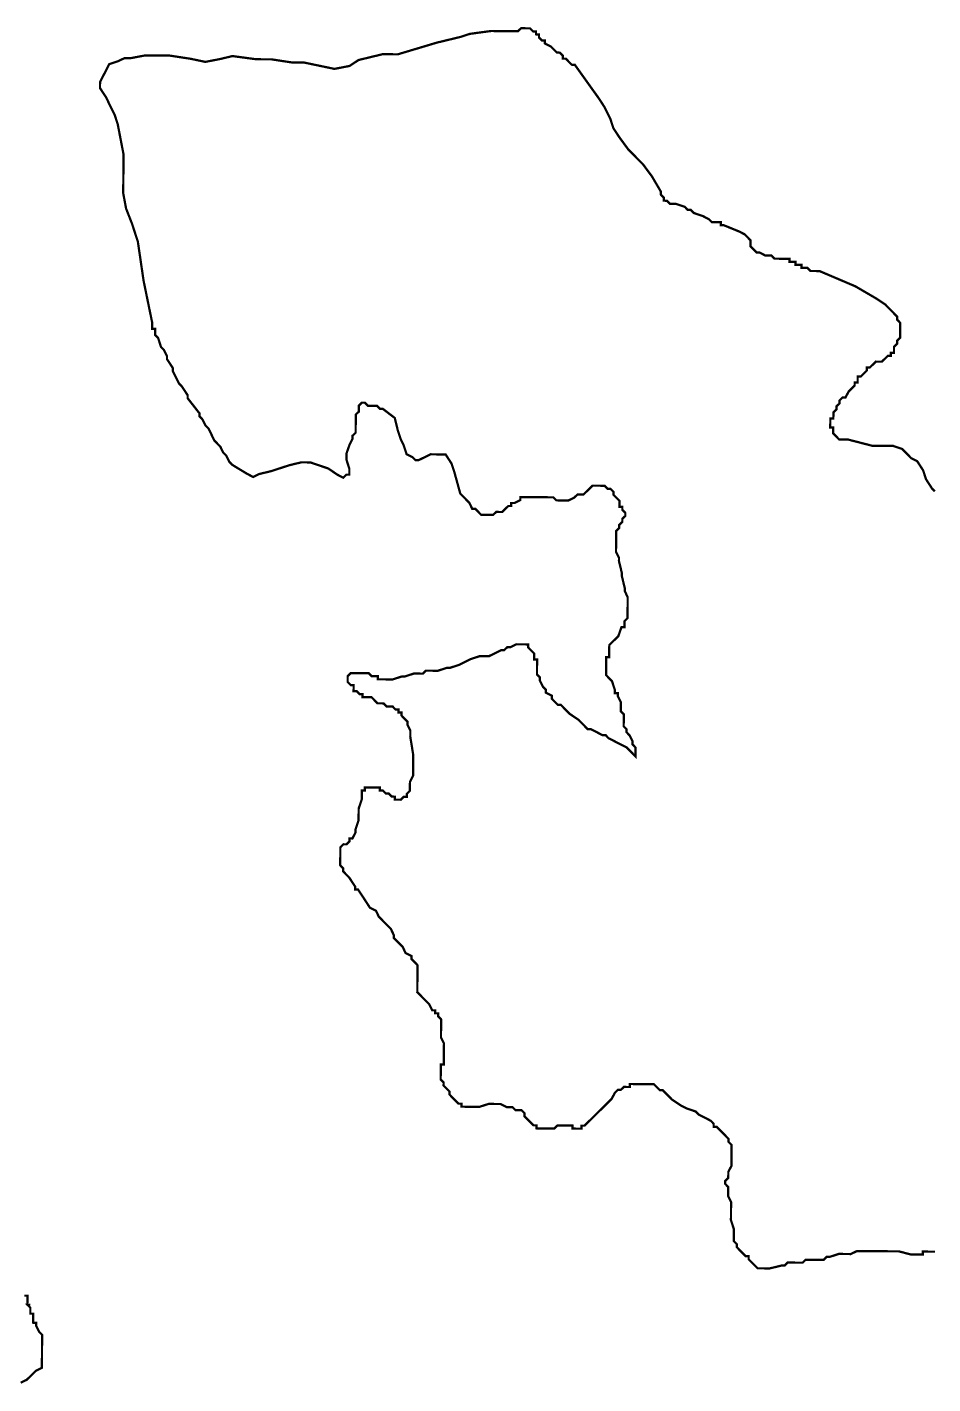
# Model space of a CAD drawing. Header units: metres. Extents: x 290190 to 339802, y 1811045 to 1991312.
# Drawn here: x 323416 to 324631, y 1829463 to 1831283 of the extents above; entities that cross this region are included whole.
import ezdxf

# ---------------------------------------------------------------- set-up
doc = ezdxf.new("R2010")
doc.units = ezdxf.units.M
doc.header["$MEASUREMENT"] = 0
doc.layers.add('HAZARDS LINE', color=1, linetype='Continuous')

msp = doc.modelspace()

# ---------------------------------------------------------------- linework, layer by layer
at = {"layer": 'HAZARDS LINE', "lineweight": 18}
msp.add_lwpolyline([(324634.2, 1829639.9, 3.02, 3.02, 0), (324618, 1829640, 3.02, 3.02, 0), (324618, 1829636, 3.02, 3.02, 0), (324601.9, 1829636.1, 3.02, 3.02, 0), (324585.8, 1829640.3, 3.02, 3.02, 0), (324529.4, 1829640.7, 3.02, 3.02, 0), (324521.3, 1829636.7, 3.02, 3.02, 0), (324505.1, 1829636.9, 3.02, 3.02, 0), (324493, 1829632.9, 3.02, 3.02, 0), (324489, 1829633, 3.02, 3.02, 0), (324484.9, 1829629, 3.02, 3.02, 0), (324460.7, 1829629.1, 3.02, 3.02, 0), (324456.7, 1829625.1, 3.02, 3.02, 0), (324436.5, 1829625.3, 3.02, 3.02, 0), (324432.5, 1829621.3, 3.02, 3.02, 0), (324428.4, 1829621.3, 3.02, 3.02, 0), (324412.3, 1829617.4, 3.02, 3.02, 0), (324396.2, 1829617.6, 3.02, 3.02, 0), (324388.2, 1829625.7, 3.02, 3.02, 0), (324384.2, 1829629.7, 3.02, 3.02, 0), (324384.2, 1829633.8, 3.02, 3.02, 0), (324380.2, 1829633.8, 3.02, 3.02, 0), (324372.2, 1829641.9, 3.02, 3.02, 0), (324368.2, 1829646, 3.02, 3.02, 0), (324368.2, 1829650, 3.02, 3.02, 0), (324364.2, 1829654.1, 3.02, 3.02, 0), (324364.3, 1829670.2, 3.02, 3.02, 0), (324360.4, 1829682.3, 3.02, 3.02, 0), (324360.6, 1829706.5, 3.02, 3.02, 0), (324356.6, 1829714.6, 3.02, 3.02, 0), (324356.7, 1829726.7, 3.02, 3.02, 0), (324352.7, 1829730.8, 3.02, 3.02, 0), (324352.7, 1829734.8, 3.02, 3.02, 0), (324356.8, 1829738.8, 3.02, 3.02, 0), (324356.9, 1829746.9, 3.02, 3.02, 0), (324361, 1829754.9, 3.02, 3.02, 0), (324361.2, 1829783.1, 3.02, 3.02, 0), (324357.2, 1829787.2, 3.02, 3.02, 0), (324357.2, 1829791.2, 3.02, 3.02, 0), (324353.2, 1829795.3, 3.02, 3.02, 0), (324349.2, 1829799.3, 3.02, 3.02, 0), (324341.2, 1829807.5, 3.02, 3.02, 0), (324337.2, 1829807.5, 3.02, 3.02, 0), (324337.2, 1829811.5, 3.02, 3.02, 0), (324333.2, 1829815.6, 3.02, 3.02, 0), (324317.2, 1829823.8, 3.02, 3.02, 0), (324313.2, 1829827.9, 3.02, 3.02, 0), (324301.1, 1829832, 3.02, 3.02, 0), (324293.1, 1829836.1, 3.02, 3.02, 0), (324281, 1829844.2, 3.02, 3.02, 0), (324269, 1829856.4, 3.02, 3.02, 0), (324265, 1829856.5, 3.02, 3.02, 0), (324261, 1829860.5, 3.02, 3.02, 0), (324257, 1829864.6, 3.02, 3.02, 0), (324224.8, 1829864.8, 3.02, 3.02, 0), (324224.7, 1829860.8, 3.02, 3.02, 0), (324216.7, 1829860.9, 3.02, 3.02, 0), (324212.6, 1829856.9, 3.02, 3.02, 0), (324208.6, 1829856.9, 3.02, 3.02, 0), (324204.5, 1829852.9, 3.02, 3.02, 0), (324200.4, 1829844.9, 3.02, 3.02, 0), (324192.3, 1829836.9, 3.02, 3.02, 0), (324180.1, 1829824.9, 3.02, 3.02, 0), (324172, 1829816.9, 3.02, 3.02, 0), (324167.9, 1829812.9, 3.02, 3.02, 0), (324163.9, 1829808.9, 3.02, 3.02, 0), (324159.8, 1829808.9, 3.02, 3.02, 0), (324159.8, 1829804.9, 3.02, 3.02, 0), (324147.7, 1829805, 3.02, 3.02, 0), (324147.7, 1829809, 3.02, 3.02, 0), (324127.6, 1829809.2, 3.02, 3.02, 0), (324123.5, 1829805.2, 3.02, 3.02, 0), (324099.3, 1829805.3, 3.02, 3.02, 0), (324099.4, 1829809.4, 3.02, 3.02, 0), (324095.3, 1829809.4, 3.02, 3.02, 0), (324087.3, 1829817.5, 3.02, 3.02, 0), (324083.3, 1829821.6, 3.02, 3.02, 0), (324083.4, 1829825.6, 3.02, 3.02, 0), (324079.4, 1829829.7, 3.02, 3.02, 0), (324071.3, 1829829.8, 3.02, 3.02, 0), (324067.3, 1829833.8, 3.02, 3.02, 0), (324059.3, 1829833.9, 3.02, 3.02, 0), (324051.2, 1829838, 3.02, 3.02, 0), (324035.1, 1829838.1, 3.02, 3.02, 0), (324023, 1829834.2, 3.02, 3.02, 0), (323998.8, 1829834.4, 3.02, 3.02, 0), (323998.8, 1829838.4, 3.02, 3.02, 0), (323994.8, 1829838.4, 3.02, 3.02, 0), (323986.8, 1829846.5, 3.02, 3.02, 0), (323982.8, 1829850.6, 3.02, 3.02, 0), (323982.8, 1829854.6, 3.02, 3.02, 0), (323978.8, 1829858.7, 3.02, 3.02, 0), (323974.8, 1829862.8, 3.02, 3.02, 0), (323974.9, 1829866.8, 3.02, 3.02, 0), (323970.9, 1829870.9, 3.02, 3.02, 0), (323971, 1829891, 3.02, 3.02, 0), (323975, 1829891, 3.02, 3.02, 0), (323975.3, 1829919.2, 3.02, 3.02, 0), (323971.3, 1829927.3, 3.02, 3.02, 0), (323971.5, 1829951.5, 3.02, 3.02, 0), (323967.5, 1829955.6, 3.02, 3.02, 0), (323967.5, 1829959.6, 3.02, 3.02, 0), (323963.5, 1829959.6, 3.02, 3.02, 0), (323963.5, 1829963.7, 3.02, 3.02, 0), (323959.5, 1829963.7, 3.02, 3.02, 0), (323955.5, 1829971.8, 3.02, 3.02, 0), (323947.5, 1829979.9, 3.02, 3.02, 0), (323943.5, 1829984, 3.02, 3.02, 0), (323939.5, 1829988, 3.02, 3.02, 0), (323939.8, 1830024.3, 3.02, 3.02, 0), (323935.8, 1830028.4, 3.02, 3.02, 0), (323931.8, 1830032.4, 3.02, 3.02, 0), (323931.9, 1830036.5, 3.02, 3.02, 0), (323923.8, 1830040.6, 3.02, 3.02, 0), (323919.9, 1830048.7, 3.02, 3.02, 0), (323911.9, 1830056.8, 3.02, 3.02, 0), (323907.9, 1830060.8, 3.02, 3.02, 0), (323907.9, 1830064.9, 3.02, 3.02, 0), (323903.9, 1830073, 3.02, 3.02, 0), (323895.9, 1830081.1, 3.02, 3.02, 0), (323891.9, 1830085.2, 3.02, 3.02, 0), (323887.9, 1830089.2, 3.02, 3.02, 0), (323884, 1830097.3, 3.02, 3.02, 0), (323875.9, 1830101.4, 3.02, 3.02, 0), (323868, 1830113.6, 3.02, 3.02, 0), (323860, 1830125.7, 3.02, 3.02, 0), (323856, 1830125.8, 3.02, 3.02, 0), (323856, 1830129.8, 3.02, 3.02, 0), (323848, 1830142, 3.02, 3.02, 0), (323844, 1830146, 3.02, 3.02, 0), (323840, 1830150.1, 3.02, 3.02, 0), (323840.1, 1830154.1, 3.02, 3.02, 0), (323836.1, 1830158.2, 3.02, 3.02, 0), (323836.1, 1830162.2, 3.02, 3.02, 0), (323836.1, 1830166.2, 3.02, 3.02, 0), (323836.2, 1830170.3, 3.02, 3.02, 0), (323836.2, 1830174.3, 3.02, 3.02, 0), (323836.2, 1830178.3, 3.02, 3.02, 0), (323836.3, 1830182.4, 3.02, 3.02, 0), (323840.3, 1830186.4, 3.02, 3.02, 0), (323844.4, 1830186.3, 3.02, 3.02, 0), (323848.4, 1830190.3, 3.02, 3.02, 0), (323848.4, 1830194.4, 3.02, 3.02, 0), (323852.5, 1830194.3, 3.02, 3.02, 0), (323856.6, 1830202.4, 3.02, 3.02, 0), (323856.6, 1830206.4, 3.02, 3.02, 0), (323860.7, 1830218.5, 3.02, 3.02, 0), (323860.8, 1830230.5, 3.02, 3.02, 0), (323860.9, 1830234.6, 3.02, 3.02, 0), (323865, 1830246.6, 3.02, 3.02, 0), (323865, 1830250.7, 3.02, 3.02, 0), (323865, 1830254.7, 3.02, 3.02, 0), (323865.1, 1830258.7, 3.02, 3.02, 0), (323869.1, 1830258.7, 3.02, 3.02, 0), (323869.1, 1830262.7, 3.02, 3.02, 0), (323873.2, 1830262.7, 3.02, 3.02, 0), (323877.2, 1830262.7, 3.02, 3.02, 0), (323881.2, 1830262.6, 3.02, 3.02, 0), (323885.3, 1830262.6, 3.02, 3.02, 0), (323889.3, 1830262.6, 3.02, 3.02, 0), (323889.3, 1830258.5, 3.02, 3.02, 0), (323893.3, 1830258.5, 3.02, 3.02, 0), (323897.3, 1830254.5, 3.02, 3.02, 0), (323901.3, 1830254.4, 3.02, 3.02, 0), (323905.3, 1830250.4, 3.02, 3.02, 0), (323909.3, 1830250.3, 3.02, 3.02, 0), (323909.3, 1830246.3, 3.02, 3.02, 0), (323913.3, 1830246.3, 3.02, 3.02, 0), (323917.4, 1830246.2, 3.02, 3.02, 0), (323921.4, 1830250.2, 3.02, 3.02, 0), (323925.5, 1830250.2, 3.02, 3.02, 0), (323925.5, 1830254.2, 3.02, 3.02, 0), (323929.6, 1830258.2, 3.02, 3.02, 0), (323929.6, 1830262.3, 3.02, 3.02, 0), (323929.6, 1830266.3, 3.02, 3.02, 0), (323929.7, 1830270.3, 3.02, 3.02, 0), (323933.8, 1830278.4, 3.02, 3.02, 0), (323933.9, 1830290.4, 3.02, 3.02, 0), (323933.9, 1830294.5, 3.02, 3.02, 0), (323933.9, 1830298.5, 3.02, 3.02, 0), (323933.9, 1830302.5, 3.02, 3.02, 0), (323934, 1830306.6, 3.02, 3.02, 0), (323930.1, 1830330.8, 3.02, 3.02, 0), (323930.2, 1830338.9, 3.02, 3.02, 0), (323926.2, 1830347, 3.02, 3.02, 0), (323926.3, 1830351, 3.02, 3.02, 0), (323922.3, 1830355, 3.02, 3.02, 0), (323918.3, 1830359.1, 3.02, 3.02, 0), (323918.3, 1830363.1, 3.02, 3.02, 0), (323914.3, 1830363.2, 3.02, 3.02, 0), (323914.3, 1830367.2, 3.02, 3.02, 0), (323910.3, 1830367.2, 3.02, 3.02, 0), (323906.3, 1830371.3, 3.02, 3.02, 0), (323902.2, 1830371.3, 3.02, 3.02, 0), (323898.2, 1830371.4, 3.02, 3.02, 0), (323894.2, 1830375.4, 3.02, 3.02, 0), (323890.2, 1830375.5, 3.02, 3.02, 0), (323886.1, 1830375.5, 3.02, 3.02, 0), (323882.1, 1830379.6, 3.02, 3.02, 0), (323878.2, 1830383.6, 3.02, 3.02, 0), (323874.1, 1830383.6, 3.02, 3.02, 0), (323870.1, 1830383.7, 3.02, 3.02, 0), (323866.1, 1830383.7, 3.02, 3.02, 0), (323866.1, 1830387.7, 3.02, 3.02, 0), (323862.1, 1830387.8, 3.02, 3.02, 0), (323858.1, 1830391.8, 3.02, 3.02, 0), (323854, 1830391.9, 3.02, 3.02, 0), (323854.1, 1830395.9, 3.02, 3.02, 0), (323854.1, 1830399.9, 3.02, 3.02, 0), (323850.1, 1830400, 3.02, 3.02, 0), (323846.1, 1830404, 3.02, 3.02, 0), (323846.1, 1830408.1, 3.02, 3.02, 0), (323846.1, 1830412.1, 3.02, 3.02, 0), (323850.2, 1830416.1, 3.02, 3.02, 0), (323854.2, 1830416.1, 3.02, 3.02, 0), (323858.3, 1830416, 3.02, 3.02, 0), (323862.3, 1830416, 3.02, 3.02, 0), (323866.3, 1830416, 3.02, 3.02, 0), (323870.3, 1830415.9, 3.02, 3.02, 0), (323874.4, 1830415.9, 3.02, 3.02, 0), (323878.4, 1830411.8, 3.02, 3.02, 0), (323882.4, 1830411.8, 3.02, 3.02, 0), (323886.4, 1830411.8, 3.02, 3.02, 0), (323886.4, 1830407.7, 3.02, 3.02, 0), (323890.4, 1830407.7, 3.02, 3.02, 0), (323894.5, 1830407.7, 3.02, 3.02, 0), (323898.5, 1830407.6, 3.02, 3.02, 0), (323902.5, 1830407.6, 3.02, 3.02, 0), (323906.6, 1830407.6, 3.02, 3.02, 0), (323918.7, 1830411.5, 3.02, 3.02, 0), (323922.7, 1830411.5, 3.02, 3.02, 0), (323934.8, 1830415.4, 3.02, 3.02, 0), (323938.9, 1830415.4, 3.02, 3.02, 0), (323946.9, 1830415.3, 3.02, 3.02, 0), (323951, 1830419.3, 3.02, 3.02, 0), (323955, 1830419.3, 3.02, 3.02, 0), (323967.1, 1830419.2, 3.02, 3.02, 0), (323979.2, 1830423.1, 3.02, 3.02, 0), (323983.3, 1830423.1, 3.02, 3.02, 0), (323995.4, 1830427, 3.02, 3.02, 0), (324011.6, 1830435, 3.02, 3.02, 0), (324023.7, 1830438.9, 3.02, 3.02, 0), (324027.7, 1830438.9, 3.02, 3.02, 0), (324031.8, 1830438.8, 3.02, 3.02, 0), (324035.8, 1830438.8, 3.02, 3.02, 0), (324043.9, 1830442.8, 3.02, 3.02, 0), (324052, 1830446.8, 3.02, 3.02, 0), (324056, 1830446.7, 3.02, 3.02, 0), (324060.1, 1830450.7, 3.02, 3.02, 0), (324064.1, 1830450.7, 3.02, 3.02, 0), (324072.2, 1830454.7, 3.02, 3.02, 0), (324076.2, 1830454.6, 3.02, 3.02, 0), (324080.3, 1830454.6, 3.02, 3.02, 0), (324084.3, 1830454.6, 3.02, 3.02, 0), (324088.3, 1830454.5, 3.02, 3.02, 0), (324088.3, 1830450.5, 3.02, 3.02, 0), (324092.3, 1830446.4, 3.02, 3.02, 0), (324096.3, 1830442.4, 3.02, 3.02, 0), (324096.3, 1830438.3, 3.02, 3.02, 0), (324096.2, 1830434.3, 3.02, 3.02, 0), (324100.3, 1830434.3, 3.02, 3.02, 0), (324100.2, 1830426.2, 3.02, 3.02, 0), (324100.1, 1830418.2, 3.02, 3.02, 0), (324100.1, 1830414.1, 3.02, 3.02, 0), (324104.1, 1830410.1, 3.02, 3.02, 0), (324104.1, 1830406, 3.02, 3.02, 0), (324108, 1830397.9, 3.02, 3.02, 0), (324112, 1830393.9, 3.02, 3.02, 0), (324112, 1830389.8, 3.02, 3.02, 0), (324120, 1830385.7, 3.02, 3.02, 0), (324120, 1830381.7, 3.02, 3.02, 0), (324124, 1830377.6, 3.02, 3.02, 0), (324128, 1830373.6, 3.02, 3.02, 0), (324132, 1830373.6, 3.02, 3.02, 0), (324136, 1830369.5, 3.02, 3.02, 0), (324144, 1830361.4, 3.02, 3.02, 0), (324156.1, 1830353.2, 3.02, 3.02, 0), (324164, 1830345.1, 3.02, 3.02, 0), (324168, 1830341, 3.02, 3.02, 0), (324172.1, 1830341, 3.02, 3.02, 0), (324180.1, 1830336.9, 3.02, 3.02, 0), (324188.1, 1830332.8, 3.02, 3.02, 0), (324192.2, 1830332.8, 3.02, 3.02, 0), (324196.2, 1830328.7, 3.02, 3.02, 0), (324204.2, 1830324.6, 3.02, 3.02, 0), (324212.2, 1830320.5, 3.02, 3.02, 0), (324220.3, 1830316.4, 3.02, 3.02, 0), (324228.3, 1830308.3, 3.02, 3.02, 0), (324232.3, 1830304.2, 3.02, 3.02, 0), (324232.3, 1830308.3, 3.02, 3.02, 0), (324232.3, 1830312.3, 3.02, 3.02, 0), (324232.3, 1830316.3, 3.02, 3.02, 0), (324228.4, 1830320.4, 3.02, 3.02, 0), (324228.4, 1830324.4, 3.02, 3.02, 0), (324224.4, 1830332.5, 3.02, 3.02, 0), (324220.4, 1830336.6, 3.02, 3.02, 0), (324220.4, 1830340.6, 3.02, 3.02, 0), (324216.4, 1830344.7, 3.02, 3.02, 0), (324216.5, 1830348.7, 3.02, 3.02, 0), (324216.5, 1830352.7, 3.02, 3.02, 0), (324216.5, 1830356.8, 3.02, 3.02, 0), (324216.6, 1830360.8, 3.02, 3.02, 0), (324212.6, 1830364.9, 3.02, 3.02, 0), (324212.6, 1830368.9, 3.02, 3.02, 0), (324212.6, 1830372.9, 3.02, 3.02, 0), (324212.7, 1830376.9, 3.02, 3.02, 0), (324208.7, 1830385, 3.02, 3.02, 0), (324208.7, 1830389.1, 3.02, 3.02, 0), (324204.7, 1830389.1, 3.02, 3.02, 0), (324204.7, 1830393.1, 3.02, 3.02, 0), (324200.8, 1830405.3, 3.02, 3.02, 0), (324196.8, 1830409.3, 3.02, 3.02, 0), (324192.8, 1830413.4, 3.02, 3.02, 0), (324192.8, 1830417.4, 3.02, 3.02, 0), (324192.9, 1830421.5, 3.02, 3.02, 0), (324192.9, 1830425.5, 3.02, 3.02, 0), (324192.9, 1830429.5, 3.02, 3.02, 0), (324193, 1830433.5, 3.02, 3.02, 0), (324193, 1830437.6, 3.02, 3.02, 0), (324197, 1830437.5, 3.02, 3.02, 0), (324197.1, 1830441.6, 3.02, 3.02, 0), (324197.1, 1830445.6, 3.02, 3.02, 0), (324197.1, 1830449.6, 3.02, 3.02, 0), (324197.2, 1830453.7, 3.02, 3.02, 0), (324201.2, 1830457.7, 3.02, 3.02, 0), (324205.3, 1830461.7, 3.02, 3.02, 0), (324209.3, 1830465.7, 3.02, 3.02, 0), (324213.5, 1830477.7, 3.02, 3.02, 0), (324217.5, 1830477.7, 3.02, 3.02, 0), (324217.5, 1830481.7, 3.02, 3.02, 0), (324217.6, 1830485.8, 3.02, 3.02, 0), (324221.6, 1830489.8, 3.02, 3.02, 0), (324221.7, 1830493.8, 3.02, 3.02, 0), (324221.7, 1830497.8, 3.02, 3.02, 0), (324221.8, 1830509.9, 3.02, 3.02, 0), (324221.8, 1830518, 3.02, 3.02, 0), (324217.9, 1830526.1, 3.02, 3.02, 0), (324217.9, 1830530.1, 3.02, 3.02, 0), (324214, 1830546.3, 3.02, 3.02, 0), (324214, 1830550.3, 3.02, 3.02, 0), (324210.1, 1830566.5, 3.02, 3.02, 0), (324210.2, 1830570.5, 3.02, 3.02, 0), (324206.2, 1830578.6, 3.02, 3.02, 0), (324206.2, 1830582.6, 3.02, 3.02, 0), (324206.3, 1830586.6, 3.02, 3.02, 0), (324206.3, 1830590.7, 3.02, 3.02, 0), (324206.3, 1830594.7, 3.02, 3.02, 0), (324206.4, 1830598.7, 3.02, 3.02, 0), (324206.4, 1830602.8, 3.02, 3.02, 0), (324206.4, 1830606.8, 3.02, 3.02, 0), (324210.5, 1830610.8, 3.02, 3.02, 0), (324210.5, 1830614.8, 3.02, 3.02, 0), (324214.6, 1830618.8, 3.02, 3.02, 0), (324214.6, 1830622.9, 3.02, 3.02, 0), (324218.7, 1830626.9, 3.02, 3.02, 0), (324218.7, 1830630.9, 3.02, 3.02, 0), (324214.7, 1830635, 3.02, 3.02, 0), (324214.7, 1830639, 3.02, 3.02, 0), (324210.7, 1830639, 3.02, 3.02, 0), (324210.7, 1830643.1, 3.02, 3.02, 0), (324210.8, 1830647.1, 3.02, 3.02, 0), (324206.8, 1830651.1, 3.02, 3.02, 0), (324202.8, 1830655.2, 3.02, 3.02, 0), (324202.8, 1830659.2, 3.02, 3.02, 0), (324198.8, 1830663.3, 3.02, 3.02, 0), (324194.8, 1830663.3, 3.02, 3.02, 0), (324190.8, 1830667.4, 3.02, 3.02, 0), (324186.7, 1830667.4, 3.02, 3.02, 0), (324182.7, 1830667.5, 3.02, 3.02, 0), (324178.7, 1830667.5, 3.02, 3.02, 0), (324174.6, 1830667.5, 3.02, 3.02, 0), (324170.6, 1830663.5, 3.02, 3.02, 0), (324166.5, 1830659.5, 3.02, 3.02, 0), (324162.5, 1830655.5, 3.02, 3.02, 0), (324158.4, 1830655.6, 3.02, 3.02, 0), (324154.4, 1830655.6, 3.02, 3.02, 0), (324150.3, 1830651.6, 3.02, 3.02, 0), (324142.2, 1830647.6, 3.02, 3.02, 0), (324138.2, 1830647.7, 3.02, 3.02, 0), (324134.2, 1830647.7, 3.02, 3.02, 0), (324130.2, 1830647.7, 3.02, 3.02, 0), (324126.1, 1830647.8, 3.02, 3.02, 0), (324122.1, 1830651.8, 3.02, 3.02, 0), (324118.1, 1830651.8, 3.02, 3.02, 0), (324114.1, 1830651.9, 3.02, 3.02, 0), (324110, 1830651.9, 3.02, 3.02, 0), (324106, 1830651.9, 3.02, 3.02, 0), (324097.9, 1830652, 3.02, 3.02, 0), (324093.9, 1830652, 3.02, 3.02, 0), (324089.9, 1830652.1, 3.02, 3.02, 0), (324085.8, 1830652.1, 3.02, 3.02, 0), (324081.8, 1830652.1, 3.02, 3.02, 0), (324077.8, 1830652.2, 3.02, 3.02, 0), (324077.8, 1830648.1, 3.02, 3.02, 0), (324069.7, 1830644.2, 3.02, 3.02, 0), (324065.6, 1830644.2, 3.02, 3.02, 0), (324065.6, 1830640.2, 3.02, 3.02, 0), (324061.6, 1830640.2, 3.02, 3.02, 0), (324057.5, 1830636.2, 3.02, 3.02, 0), (324053.4, 1830632.2, 3.02, 3.02, 0), (324049.4, 1830632.2, 3.02, 3.02, 0), (324045.4, 1830632.3, 3.02, 3.02, 0), (324041.3, 1830628.3, 3.02, 3.02, 0), (324037.3, 1830628.3, 3.02, 3.02, 0), (324029.2, 1830628.4, 3.02, 3.02, 0), (324025.2, 1830628.4, 3.02, 3.02, 0), (324021.2, 1830632.5, 3.02, 3.02, 0), (324017.2, 1830636.5, 3.02, 3.02, 0), (324013.2, 1830636.5, 3.02, 3.02, 0), (324009.2, 1830644.6, 3.02, 3.02, 0), (324005.2, 1830648.7, 3.02, 3.02, 0), (324001.2, 1830652.8, 3.02, 3.02, 0), (323997.2, 1830656.8, 3.02, 3.02, 0), (323989.4, 1830685.1, 3.02, 3.02, 0), (323985.4, 1830697.2, 3.02, 3.02, 0), (323977.5, 1830709.4, 3.02, 3.02, 0), (323973.4, 1830709.4, 3.02, 3.02, 0), (323961.3, 1830709.5, 3.02, 3.02, 0), (323957.3, 1830709.6, 3.02, 3.02, 0), (323949.2, 1830705.6, 3.02, 3.02, 0), (323941.1, 1830701.6, 3.02, 3.02, 0), (323937.1, 1830701.7, 3.02, 3.02, 0), (323933.1, 1830705.7, 3.02, 3.02, 0), (323925.1, 1830709.8, 3.02, 3.02, 0), (323921.1, 1830721.9, 3.02, 3.02, 0), (323917.2, 1830730, 3.02, 3.02, 0), (323913.2, 1830742.2, 3.02, 3.02, 0), (323909.3, 1830758.3, 3.02, 3.02, 0), (323893.3, 1830770.5, 3.02, 3.02, 0), (323889.3, 1830770.6, 3.02, 3.02, 0), (323885.3, 1830774.6, 3.02, 3.02, 0), (323877.2, 1830774.7, 3.02, 3.02, 0), (323873.2, 1830774.7, 3.02, 3.02, 0), (323869.2, 1830778.8, 3.02, 3.02, 0), (323865.1, 1830778.8, 3.02, 3.02, 0), (323861.1, 1830774.8, 3.02, 3.02, 0), (323861, 1830770.8, 3.02, 3.02, 0), (323861, 1830766.8, 3.02, 3.02, 0), (323856.9, 1830762.8, 3.02, 3.02, 0), (323856.9, 1830758.7, 3.02, 3.02, 0), (323856.9, 1830754.7, 3.02, 3.02, 0), (323856.9, 1830750.7, 3.02, 3.02, 0), (323856.8, 1830746.6, 3.02, 3.02, 0), (323856.8, 1830742.6, 3.02, 3.02, 0), (323856.8, 1830738.6, 3.02, 3.02, 0), (323852.7, 1830734.6, 3.02, 3.02, 0), (323852.7, 1830730.5, 3.02, 3.02, 0), (323848.6, 1830722.5, 3.02, 3.02, 0), (323844.4, 1830710.4, 3.02, 3.02, 0), (323844.4, 1830702.4, 3.02, 3.02, 0), (323848.3, 1830690.3, 3.02, 3.02, 0), (323848.3, 1830686.2, 3.02, 3.02, 0), (323848.3, 1830682.2, 3.02, 3.02, 0), (323844.2, 1830682.2, 3.02, 3.02, 0), (323840.2, 1830678.2, 3.02, 3.02, 0), (323832.1, 1830682.3, 3.02, 3.02, 0), (323820.1, 1830690.5, 3.02, 3.02, 0), (323808, 1830694.6, 3.02, 3.02, 0), (323796, 1830698.7, 3.02, 3.02, 0), (323783.9, 1830698.8, 3.02, 3.02, 0), (323767.7, 1830694.9, 3.02, 3.02, 0), (323743.5, 1830687, 3.02, 3.02, 0), (323727.3, 1830683.1, 3.02, 3.02, 0), (323719.2, 1830679.2, 3.02, 3.02, 0), (323711.2, 1830683.3, 3.02, 3.02, 0), (323691.1, 1830695.5, 3.02, 3.02, 0), (323687.1, 1830699.6, 3.02, 3.02, 0), (323683.2, 1830707.7, 3.02, 3.02, 0), (323679.2, 1830711.7, 3.02, 3.02, 0), (323675.2, 1830719.8, 3.02, 3.02, 0), (323671.2, 1830723.9, 3.02, 3.02, 0), (323667.2, 1830728, 3.02, 3.02, 0), (323659.3, 1830744.2, 3.02, 3.02, 0), (323655.3, 1830748.2, 3.02, 3.02, 0), (323651.3, 1830756.3, 3.02, 3.02, 0), (323647.3, 1830760.4, 3.02, 3.02, 0), (323647.3, 1830764.4, 3.02, 3.02, 0), (323631.4, 1830784.7, 3.02, 3.02, 0), (323631.4, 1830788.7, 3.02, 3.02, 0), (323623.4, 1830800.9, 3.02, 3.02, 0), (323619.5, 1830804.9, 3.02, 3.02, 0), (323615.5, 1830813, 3.02, 3.02, 0), (323611.5, 1830821.1, 3.02, 3.02, 0), (323611.5, 1830825.2, 3.02, 3.02, 0), (323603.6, 1830837.3, 3.02, 3.02, 0), (323603.6, 1830841.4, 3.02, 3.02, 0), (323599.6, 1830849.4, 3.02, 3.02, 0), (323595.6, 1830853.5, 3.02, 3.02, 0), (323591.7, 1830865.6, 3.02, 3.02, 0), (323587.7, 1830869.7, 3.02, 3.02, 0), (323587.7, 1830873.7, 3.02, 3.02, 0), (323587.8, 1830877.8, 3.02, 3.02, 0), (323583.7, 1830877.8, 3.02, 3.02, 0), (323583.8, 1830881.8, 3.02, 3.02, 0), (323583.8, 1830885.9, 3.02, 3.02, 0), (323572.2, 1830942.4, 3.02, 3.02, 0), (323564.5, 1830994.9, 3.02, 3.02, 0), (323556.6, 1831019.1, 3.02, 3.02, 0), (323548.7, 1831039.3, 3.02, 3.02, 0), (323544.9, 1831059.5, 3.02, 3.02, 0), (323544.9, 1831063.6, 3.02, 3.02, 0), (323545.1, 1831087.7, 3.02, 3.02, 0), (323545.3, 1831111.9, 3.02, 3.02, 0), (323537.5, 1831152.3, 3.02, 3.02, 0), (323533.6, 1831164.4, 3.02, 3.02, 0), (323521.7, 1831188.7, 3.02, 3.02, 0), (323513.7, 1831200.9, 3.02, 3.02, 0), (323513.8, 1831208.9, 3.02, 3.02, 0), (323517.9, 1831217, 3.02, 3.02, 0), (323522, 1831225, 3.02, 3.02, 0), (323526.1, 1831233, 3.02, 3.02, 0), (323538.2, 1831237, 3.02, 3.02, 0), (323546.3, 1831240.9, 3.02, 3.02, 0), (323554.4, 1831240.9, 3.02, 3.02, 0), (323574.5, 1831244.7, 3.02, 3.02, 0), (323606.8, 1831244.5, 3.02, 3.02, 0), (323635, 1831240.2, 3.02, 3.02, 0), (323655.1, 1831236, 3.02, 3.02, 0), (323675.3, 1831239.9, 3.02, 3.02, 0), (323691.4, 1831243.8, 3.02, 3.02, 0), (323723.6, 1831239.5, 3.02, 3.02, 0), (323743.8, 1831239.4, 3.02, 3.02, 0), (323772, 1831235.1, 3.02, 3.02, 0), (323788.1, 1831235, 3.02, 3.02, 0), (323808.2, 1831230.8, 3.02, 3.02, 0), (323828.3, 1831226.6, 3.02, 3.02, 0), (323848.5, 1831230.5, 3.02, 3.02, 0), (323860.7, 1831238.5, 3.02, 3.02, 0), (323876.8, 1831242.4, 3.02, 3.02, 0), (323893, 1831246.3, 3.02, 3.02, 0), (323905.1, 1831246.2, 3.02, 3.02, 0), (323913.2, 1831246.1, 3.02, 3.02, 0), (323965.7, 1831261.8, 3.02, 3.02, 0), (323998, 1831269.6, 3.02, 3.02, 0), (324010.1, 1831273.6, 3.02, 3.02, 0), (324038.4, 1831277.4, 3.02, 3.02, 0), (324074.6, 1831277.1, 3.02, 3.02, 0), (324078.7, 1831281.1, 3.02, 3.02, 0), (324082.7, 1831281.1, 3.02, 3.02, 0), (324086.8, 1831281, 3.02, 3.02, 0), (324090.8, 1831281, 3.02, 3.02, 0), (324094.8, 1831276.9, 3.02, 3.02, 0), (324098.8, 1831276.9, 3.02, 3.02, 0), (324098.8, 1831272.9, 3.02, 3.02, 0), (324102.8, 1831272.8, 3.02, 3.02, 0), (324102.8, 1831268.8, 3.02, 3.02, 0), (324106.8, 1831264.7, 3.02, 3.02, 0), (324110.8, 1831264.7, 3.02, 3.02, 0), (324110.8, 1831260.7, 3.02, 3.02, 0), (324118.8, 1831256.6, 3.02, 3.02, 0), (324122.8, 1831252.5, 3.02, 3.02, 0), (324126.8, 1831248.5, 3.02, 3.02, 0), (324130.8, 1831248.4, 3.02, 3.02, 0), (324134.8, 1831244.4, 3.02, 3.02, 0), (324134.8, 1831240.3, 3.02, 3.02, 0), (324138.8, 1831240.3, 3.02, 3.02, 0), (324142.8, 1831236.2, 3.02, 3.02, 0), (324146.8, 1831232.2, 3.02, 3.02, 0), (324150.9, 1831232.1, 3.02, 3.02, 0), (324182.8, 1831187.5, 3.02, 3.02, 0), (324190.7, 1831175.4, 3.02, 3.02, 0), (324198.7, 1831159.2, 3.02, 3.02, 0), (324202.6, 1831147.1, 3.02, 3.02, 0), (324210.6, 1831134.9, 3.02, 3.02, 0), (324222.5, 1831118.7, 3.02, 3.02, 0), (324242.5, 1831098.4, 3.02, 3.02, 0), (324254.5, 1831082.2, 3.02, 3.02, 0), (324266.4, 1831061.9, 3.02, 3.02, 0), (324266.4, 1831057.9, 3.02, 3.02, 0), (324270.4, 1831053.8, 3.02, 3.02, 0), (324270.4, 1831049.8, 3.02, 3.02, 0), (324274.4, 1831049.7, 3.02, 3.02, 0), (324278.4, 1831045.7, 3.02, 3.02, 0), (324286.5, 1831045.6, 3.02, 3.02, 0), (324298.5, 1831041.5, 3.02, 3.02, 0), (324302.5, 1831037.4, 3.02, 3.02, 0), (324306.6, 1831037.4, 3.02, 3.02, 0), (324310.5, 1831033.3, 3.02, 3.02, 0), (324322.6, 1831029.2, 3.02, 3.02, 0), (324330.6, 1831025.1, 3.02, 3.02, 0), (324334.6, 1831021.1, 3.02, 3.02, 0), (324338.7, 1831021, 3.02, 3.02, 0), (324346.7, 1831021, 3.02, 3.02, 0), (324346.7, 1831016.9, 3.02, 3.02, 0), (324350.7, 1831016.9, 3.02, 3.02, 0), (324370.8, 1831008.7, 3.02, 3.02, 0), (324378.9, 1831004.6, 3.02, 3.02, 0), (324386.8, 1830996.5, 3.02, 3.02, 0), (324386.8, 1830988.4, 3.02, 3.02, 0), (324394.8, 1830980.3, 3.02, 3.02, 0), (324398.8, 1830980.2, 3.02, 3.02, 0), (324406.8, 1830976.1, 3.02, 3.02, 0), (324414.9, 1830976.1, 3.02, 3.02, 0), (324418.9, 1830972, 3.02, 3.02, 0), (324422.9, 1830972, 3.02, 3.02, 0), (324427, 1830971.9, 3.02, 3.02, 0), (324431, 1830971.9, 3.02, 3.02, 0), (324435, 1830971.9, 3.02, 3.02, 0), (324439.1, 1830971.9, 3.02, 3.02, 0), (324439, 1830967.8, 3.02, 3.02, 0), (324443.1, 1830967.8, 3.02, 3.02, 0), (324447.1, 1830967.8, 3.02, 3.02, 0), (324447.1, 1830963.7, 3.02, 3.02, 0), (324451.1, 1830963.7, 3.02, 3.02, 0), (324455.1, 1830963.7, 3.02, 3.02, 0), (324455.1, 1830959.6, 3.02, 3.02, 0), (324459.1, 1830959.6, 3.02, 3.02, 0), (324463.1, 1830959.6, 3.02, 3.02, 0), (324467.1, 1830955.5, 3.02, 3.02, 0), (324471.2, 1830955.5, 3.02, 3.02, 0), (324475.2, 1830955.4, 3.02, 3.02, 0), (324479.2, 1830955.4, 3.02, 3.02, 0), (324527.4, 1830934.9, 3.02, 3.02, 0), (324555.5, 1830918.5, 3.02, 3.02, 0), (324567.6, 1830910.4, 3.02, 3.02, 0), (324583.6, 1830894.1, 3.02, 3.02, 0), (324583.5, 1830890.1, 3.02, 3.02, 0), (324587.5, 1830886, 3.02, 3.02, 0), (324587.5, 1830882, 3.02, 3.02, 0), (324587.5, 1830878, 3.02, 3.02, 0), (324587.4, 1830873.9, 3.02, 3.02, 0), (324587.4, 1830869.9, 3.02, 3.02, 0), (324587.4, 1830865.9, 3.02, 3.02, 0), (324583.3, 1830861.9, 3.02, 3.02, 0), (324583.3, 1830857.8, 3.02, 3.02, 0), (324579.2, 1830853.8, 3.02, 3.02, 0), (324579.2, 1830849.8, 3.02, 3.02, 0), (324579.2, 1830845.8, 3.02, 3.02, 0), (324575.1, 1830845.8, 3.02, 3.02, 0), (324575.1, 1830841.8, 3.02, 3.02, 0), (324571.1, 1830841.8, 3.02, 3.02, 0), (324567, 1830837.8, 3.02, 3.02, 0), (324562.9, 1830833.8, 3.02, 3.02, 0), (324558.9, 1830833.8, 3.02, 3.02, 0), (324554.9, 1830833.9, 3.02, 3.02, 0), (324550.8, 1830829.9, 3.02, 3.02, 0), (324546.7, 1830825.9, 3.02, 3.02, 0), (324542.7, 1830825.9, 3.02, 3.02, 0), (324542.7, 1830821.9, 3.02, 3.02, 0), (324538.6, 1830817.9, 3.02, 3.02, 0), (324534.6, 1830813.9, 3.02, 3.02, 0), (324530.5, 1830813.9, 3.02, 3.02, 0), (324530.5, 1830805.8, 3.02, 3.02, 0), (324526.4, 1830805.9, 3.02, 3.02, 0), (324526.4, 1830801.8, 3.02, 3.02, 0), (324522.3, 1830797.8, 3.02, 3.02, 0), (324518.3, 1830793.8, 3.02, 3.02, 0), (324514.2, 1830785.8, 3.02, 3.02, 0), (324510.2, 1830785.8, 3.02, 3.02, 0), (324506.1, 1830781.8, 3.02, 3.02, 0), (324506.1, 1830777.8, 3.02, 3.02, 0), (324502, 1830773.8, 3.02, 3.02, 0), (324502, 1830769.8, 3.02, 3.02, 0), (324497.9, 1830765.8, 3.02, 3.02, 0), (324497.9, 1830761.7, 3.02, 3.02, 0), (324497.8, 1830757.7, 3.02, 3.02, 0), (324493.8, 1830757.7, 3.02, 3.02, 0), (324493.8, 1830753.7, 3.02, 3.02, 0), (324493.7, 1830749.7, 3.02, 3.02, 0), (324493.7, 1830745.6, 3.02, 3.02, 0), (324497.7, 1830745.6, 3.02, 3.02, 0), (324497.7, 1830741.6, 3.02, 3.02, 0), (324497.7, 1830737.6, 3.02, 3.02, 0), (324501.7, 1830733.5, 3.02, 3.02, 0), (324505.7, 1830729.4, 3.02, 3.02, 0), (324509.7, 1830729.4, 3.02, 3.02, 0), (324513.7, 1830729.4, 3.02, 3.02, 0), (324517.8, 1830729.3, 3.02, 3.02, 0), (324550, 1830721, 3.02, 3.02, 0), (324562, 1830720.9, 3.02, 3.02, 0), (324578.2, 1830720.8, 3.02, 3.02, 0), (324590.2, 1830716.7, 3.02, 3.02, 0), (324602.2, 1830704.5, 3.02, 3.02, 0), (324610.3, 1830700.4, 3.02, 3.02, 0), (324618.2, 1830688.2, 3.02, 3.02, 0), (324622.2, 1830676.1, 3.02, 3.02, 0), (324630.1, 1830663.9, 3.02, 3.02, 0), (324634.1, 1830659.9, 3.02, 3.02, 0)], format="xyseb", dxfattribs=at)
at = {"layer": 'HAZARDS LINE', "lineweight": 18, "const_width": 3.02}
msp.add_lwpolyline([(323412.3, 1829580.9), (323416.3, 1829580.9), (323416.3, 1829576.9), (323416.3, 1829572.9), (323416.2, 1829568.8), (323420.3, 1829568.8), (323416.2, 1829568.8), (323420.2, 1829564.8), (323420.2, 1829560.7), (323420.2, 1829556.7), (323424.2, 1829556.7), (323424.1, 1829548.6), (323424.1, 1829544.6), (323428.1, 1829544.5), (323428.1, 1829540.5), (323432.1, 1829532.4), (323436.1, 1829528.4), (323436, 1829524.3), (323436, 1829516.3), (323435.9, 1829512.2), (323435.9, 1829504.2), (323435.9, 1829500.1), (323435.8, 1829496.1), (323435.8, 1829492.1), (323435.8, 1829488), (323435.7, 1829484), (323427.6, 1829480), (323423.6, 1829476), (323415.4, 1829468), (323407.3, 1829464.1)], dxfattribs=at)

doc.saveas('drawing.dxf')
